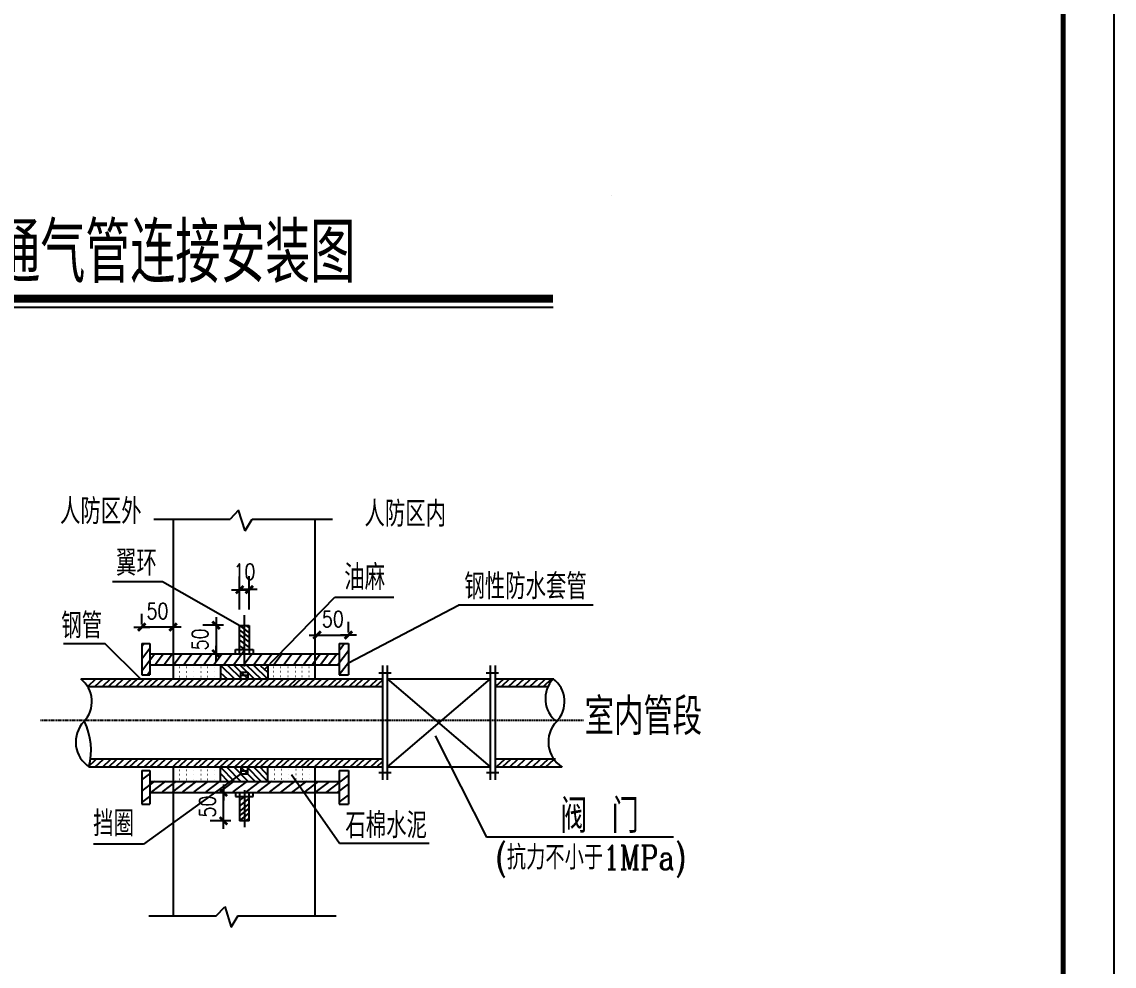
# Model space of a CAD drawing. Header units: inches. Extents: x 1616582 to 1832874, y -153958 to -93201.
# Drawn here: x 1664481 to 1680868, y -126186 to -112018 of the extents above; entities that cross this region are included whole.
import ezdxf

# ---------------------------------------------------------------- set-up
doc = ezdxf.new("R2010")
doc.units = ezdxf.units.IN
doc.header["$LTSCALE"] = 35
doc.header["$MEASUREMENT"] = 0
doc.linetypes.add('HIDDENX2', pattern=[0.75, 0.5, -0.25])
for name, color, linetype in [('0P', 7, 'Continuous'), ('HZ', 3, 'Continuous'), ('图框', 135, 'Continuous')]:
    doc.layers.add(name, color=color, linetype=linetype)
doc.styles.add('_TEL_DIM', font='scripts.shx', dxfattribs={"width": 0.8, "height": 3.5, "bigfont": 'HZTXT.shx'})
doc.styles.add('DIM_FONT', font='SIMPLEX', dxfattribs={"width": 0.8})
doc.styles.add('HZTXT', font='txt', dxfattribs={"width": 0.8, "bigfont": 'HZTXT'})
doc.styles.add('HZTXT1', font='romant.shx', dxfattribs={"bigfont": 'HZTXT1.shx'})
doc.styles.get("Standard").update_dxf_attribs({"font": 'simp1.shx', "bigfont": '@extfont2.shx'})
doc.styles.add('STY53', font='COMPLEX', dxfattribs={"width": 0.6, "bigfont": 'HZTXT'})
doc.dimstyles.get("Standard").update_dxf_attribs({"dimscale": 2000, "dimtxt": 0.1, "dimasz": 0.18, "dimexe": 0.18, "dimexo": 0.0625, "dimgap": 0.09, "dimtad": 0, "dimtoh": 1, "dimzin": 0, "dimtxsty": 'Standard', "dimcen": 0.09, "dimadec": 0, "dimazin": 0, "dimtfac": 1, "dimtdec": 3, "dimtmove": 0, "dimatfit": 3, "dimfxl": 0, "dimtolj": 1, "dimtzin": 0, "dimlwd": 0, "dimlwe": 0, "dimarcsym": 0})

# ---------------------------------------------------------------- blocks, each defined once
blk = doc.blocks.new('_DIMX')
blk.add_line((-150, 0), (150, 0))
at = {"const_width": 50}
blk.add_lwpolyline([(-70, -70), (70, 70)], dxfattribs=at)
blk = doc.blocks.new('*U10')
at = {"color": 0, "linetype": 'ByBlock', "ltscale": 8, "transparency": 16777216}
for p, q in [((1667505, -123577), (1667505, -123576)), ((1667505, -124006), (1667505, -123578)), ((1667617, -124006), (1667305, -124006)), ((1667505, -124006), (1667505, -124007))]:
    blk.add_line(p, q, dxfattribs=at)
at = {"layer": 'DEFPOINTS', "color": 0, "linetype": 'ByBlock', "ltscale": 8, "transparency": 16777216}
for p in [(1667505, -123578), (1667857, -123578), (1667857, -124006)]:
    blk.add_point(p, dxfattribs=at)
at = {"color": 0, "linetype": 'ByBlock', "ltscale": 8, "transparency": 16777216, "xscale": 0.8, "yscale": 0.8, "zscale": 0.8}
for p, rotation in [((1667505, -123578), 270), ((1667505, -124006), 90)]:
    blk.add_blockref('_DIMX', p, dxfattribs=dict(at, rotation=rotation))
at = {"color": 7, "linetype": 'ByBlock', "ltscale": 8, "transparency": 16777216, "insert": (1667265, -123792), "char_height": 240, "width": 0.000000001, "attachment_point": 5, "rotation": 90, "style": 'DIM_FONT'}
blk.add_mtext('\\A1;50', dxfattribs=at)
blk = doc.blocks.new('*U9')
at = {"color": 0, "linetype": 'ByBlock', "ltscale": 8, "transparency": 16777216}
for p, q in [((1667748, -120836), (1667748, -120338)), ((1667893, -120836), (1667892, -120337)), ((1667747, -120538), (1667746, -120538)), ((1667892, -120537), (1667748, -120538)), ((1667892, -120537), (1667748, -120538)), ((1667893, -120537), (1667894, -120537))]:
    blk.add_line(p, q, dxfattribs=at)
at = {"layer": 'DEFPOINTS', "color": 0, "linetype": 'ByBlock', "ltscale": 8, "transparency": 16777216}
for p in [(1667748, -120538), (1667748, -121076), (1667893, -121076)]:
    blk.add_point(p, dxfattribs=at)
at = {"color": 0, "linetype": 'ByBlock', "ltscale": 8, "transparency": 16777216, "xscale": 0.8, "yscale": 0.8, "zscale": 0.8}
for p, rotation in [((1667748, -120538), 0.03865189573287905), ((1667892, -120537), 180.0386518957329)]:
    blk.add_blockref('_DIMX', p, dxfattribs=dict(at, rotation=rotation))
at = {"color": 7, "linetype": 'ByBlock', "ltscale": 8, "transparency": 16777216, "insert": (1667820, -120268), "char_height": 240, "width": 0.000000001, "attachment_point": 5, "rotation": 0.0387, "style": 'DIM_FONT'}
blk.add_mtext('\\A1;10', dxfattribs=at)
blk = doc.blocks.new('*U8')
at = {"color": 0, "linetype": 'ByBlock', "ltscale": 8, "transparency": 16777216}
for p, q in [((1667506, -121071), (1667194, -121071)), ((1667394, -121070), (1667394, -121069)), ((1667394, -121071), (1667394, -121498)), ((1667394, -121499), (1667394, -121500))]:
    blk.add_line(p, q, dxfattribs=at)
at = {"layer": 'DEFPOINTS', "color": 0, "linetype": 'ByBlock', "ltscale": 8, "transparency": 16777216}
for p in [(1667746, -121071), (1667394, -121498), (1667746, -121498)]:
    blk.add_point(p, dxfattribs=at)
at = {"color": 0, "linetype": 'ByBlock', "ltscale": 8, "transparency": 16777216, "xscale": 0.8, "yscale": 0.8, "zscale": 0.8}
for p, rotation in [((1667394, -121071), 270), ((1667394, -121498), 90)]:
    blk.add_blockref('_DIMX', p, dxfattribs=dict(at, rotation=rotation))
at = {"color": 7, "linetype": 'ByBlock', "ltscale": 8, "transparency": 16777216, "insert": (1667154, -121284), "char_height": 240, "width": 0.000000001, "attachment_point": 5, "rotation": 90, "style": 'DIM_FONT'}
blk.add_mtext('\\A1;50', dxfattribs=at)
blk = doc.blocks.new('*U7')
at = {"color": 0, "linetype": 'ByBlock', "ltscale": 8, "transparency": 16777216}
for p, q in [((1666280, -121061), (1666280, -120898)), ((1666279, -121098), (1666278, -121098)), ((1666750, -121098), (1666280, -121098)), ((1666751, -121098), (1666751, -121098))]:
    blk.add_line(p, q, dxfattribs=at)
at = {"layer": 'DEFPOINTS', "color": 0, "linetype": 'ByBlock', "ltscale": 8, "transparency": 16777216}
for p in [(1666280, -121098), (1666280, -121301), (1666750, -121301)]:
    blk.add_point(p, dxfattribs=at)
at = {"color": 0, "linetype": 'ByBlock', "ltscale": 8, "transparency": 16777216, "xscale": 0.8, "yscale": 0.8, "zscale": 0.8}
blk.add_blockref('_DIMX', (1666280, -121098), dxfattribs=at)
at = {"color": 0, "linetype": 'ByBlock', "ltscale": 8, "transparency": 16777216, "xscale": 0.8, "yscale": 0.8, "zscale": 0.8, "rotation": 180}
blk.add_blockref('_DIMX', (1666750, -121098), dxfattribs=at)
at = {"color": 7, "linetype": 'ByBlock', "ltscale": 8, "transparency": 16777216, "insert": (1666515, -120858), "char_height": 240, "width": 0.000000001, "attachment_point": 5, "style": 'DIM_FONT'}
blk.add_mtext('\\A1;50', dxfattribs=at)
blk = doc.blocks.new('*U6')
at = {"color": 0, "linetype": 'ByBlock', "ltscale": 8, "transparency": 16777216}
for p, q in [((1669381, -121181), (1669381, -121018)), ((1668911, -121218), (1668910, -121218)), ((1668911, -121218), (1669381, -121218)), ((1669382, -121218), (1669383, -121218))]:
    blk.add_line(p, q, dxfattribs=at)
at = {"layer": 'DEFPOINTS', "color": 0, "linetype": 'ByBlock', "ltscale": 8, "transparency": 16777216}
for p in [(1669381, -121218), (1668911, -121421), (1669381, -121421)]:
    blk.add_point(p, dxfattribs=at)
at = {"color": 0, "linetype": 'ByBlock', "ltscale": 8, "transparency": 16777216, "xscale": 0.8, "yscale": 0.8, "zscale": 0.8}
blk.add_blockref('_DIMX', (1668911, -121218), dxfattribs=at)
at = {"color": 0, "linetype": 'ByBlock', "ltscale": 8, "transparency": 16777216, "xscale": 0.8, "yscale": 0.8, "zscale": 0.8, "rotation": 180}
blk.add_blockref('_DIMX', (1669381, -121218), dxfattribs=at)
at = {"color": 7, "linetype": 'ByBlock', "ltscale": 8, "transparency": 16777216, "insert": (1669146, -120978), "char_height": 240, "width": 0.000000001, "attachment_point": 5, "style": 'DIM_FONT'}
blk.add_mtext('\\A1;50', dxfattribs=at)

msp = doc.modelspace()

# ---------------------------------------------------------------- linework, layer by layer
for p, q in [((1667732.1031, -119345.26258), (1667603.56573, -119481.26927)), ((1667830.39657, -119655.05558), (1667732.1031, -119345.26258)), ((1666460.98156, -119479.20712), (1667605.51462, -119479.20712)), ((1666750.26593, -119479.20712), (1666750.26593, -121874.58186)), ((1667830.39657, -119652.04722), (1667936.25097, -119478.2609)), ((1667830.39657, -119655.05558), (1667936.25097, -119481.26927)), ((1667935.67462, -119479.20712), (1669142.98156, -119479.20712)), ((1668875.26593, -119479.20712), (1668875.26593, -121874.58186)), ((1667744.83313, -121073.88411), (1667892.58704, -121186.10132)), ((1667745.68907, -121498.99227), (1667745.68907, -121074.34781)), ((1667746.58485, -121074.54167), (1667893.24752, -121074.54167)), ((1667841.99093, -121074.30522), (1667892.99093, -121108.30522)), ((1667892.35174, -121074.34781), (1667892.35174, -121498.99227)), ((1667744.83313, -121144.75814), (1667892.58704, -121256.97535)), ((1667744.83313, -121213.26686), (1667892.58704, -121325.48406)), ((1666313.47633, -121346.79917), (1666280.66513, -121390.25506)), ((1666399.66513, -121421.34877), (1666280.66513, -121578.95506)), ((1667744.83313, -121294.01686), (1667892.58704, -121406.23406)), ((1667745.09093, -121377.75522), (1667826.69093, -121437.25522)), ((1669323.59464, -121346.79917), (1669241.21513, -121455.90446)), ((1666476.86505, -121498.09917), (1666280.66513, -121757.95078)), ((1666606.06505, -121498.09917), (1666481.70052, -121662.81037)), ((1666740.36505, -121498.09917), (1666614.4761, -121664.82934)), ((1666885.71505, -121498.09917), (1666759.8261, -121664.82934)), ((1667035.62206, -121498.09917), (1666909.73311, -121664.82934)), ((1667185.52907, -121498.09917), (1667059.64012, -121664.82934)), ((1667335.43608, -121498.09917), (1667209.54713, -121664.82934)), ((1667485.34309, -121498.09917), (1667359.45414, -121664.82934)), ((1667635.2501, -121498.09917), (1667509.36115, -121664.82934)), ((1667818.43017, -121454.03158), (1667659.26816, -121664.82934)), ((1667684.16018, -121436.79952), (1667950.47229, -121436.79952)), ((1667684.16018, -121498.69085), (1667684.16018, -121436.79952)), ((1667935.06412, -121498.09917), (1667809.17517, -121664.82934)), ((1667950.47229, -121436.79952), (1667950.47229, -121498.69085)), ((1668084.97113, -121498.09917), (1667959.08218, -121664.82934)), ((1668234.87814, -121498.09917), (1668108.98919, -121664.82934)), ((1668384.78515, -121498.09917), (1668258.8962, -121664.82934)), ((1668534.69216, -121498.09917), (1668408.80321, -121664.82934)), ((1668684.59917, -121498.09917), (1668558.71022, -121664.82934)), ((1668834.50618, -121498.09917), (1668708.61723, -121664.82934)), ((1668962.85618, -121498.09917), (1668836.96723, -121664.82934)), ((1669085.25618, -121498.09917), (1668959.36723, -121664.82934)), ((1669209.35618, -121498.09917), (1669083.46723, -121664.82934)), ((1669379.76513, -121455.90446), (1669222.01723, -121664.82934)), ((1666839.74616, -121700.11531), (1666843.82616, -121700.11531)), ((1666947.20992, -121700.11531), (1666951.28992, -121700.11531)), ((1667058.91546, -121700.11531), (1667062.99546, -121700.11531)), ((1667166.37921, -121700.11531), (1667170.45921, -121700.11531)), ((1667266.77279, -121700.11531), (1667270.85279, -121700.11531)), ((1667374.23655, -121700.11531), (1667378.31655, -121700.11531)), ((1667458.64093, -121668.45522), (1667669.44093, -121875.00522)), ((1667459.08829, -121666.02798), (1667459.08829, -121876.58166)), ((1667564.04093, -121670.15522), (1667774.84093, -121876.70522)), ((1667662.64093, -121667.60522), (1667873.44093, -121874.15522)), ((1667756.99093, -121667.60522), (1667967.79093, -121874.15522)), ((1667853.04093, -121667.60522), (1668063.84093, -121874.15522)), ((1667954.19093, -121667.60522), (1668164.99093, -121874.15522)), ((1668060.44093, -121677.80522), (1668161.59093, -121769.60522)), ((1668170.77205, -121666.02798), (1668170.77205, -121876.58166)), ((1668253.49762, -121698.36274), (1668257.57762, -121698.36274)), ((1668360.96137, -121698.36274), (1668365.04137, -121698.36274)), ((1668472.66691, -121698.36274), (1668476.74691, -121698.36274)), ((1668580.13067, -121698.36274), (1668584.21067, -121698.36274)), ((1668680.52425, -121698.36274), (1668684.60425, -121698.36274)), ((1668787.988, -121698.36274), (1668792.068, -121698.36274)), ((1669379.76513, -121633.77441), (1669242.9614, -121814.96037)), ((1665474.06202, -121984.65522), (1665592.21202, -121875.00522)), ((1665580.31202, -121984.65522), (1665698.46202, -121875.00522)), ((1665694.21202, -121984.65522), (1665812.36202, -121875.00522)), ((1665783.46202, -121984.65522), (1665901.61202, -121875.00522)), ((1665889.71202, -121984.65522), (1666007.86202, -121875.00522)), ((1666007.9098, -121984.65522), (1666126.0598, -121875.00522)), ((1666097.1598, -121984.65522), (1666215.3098, -121875.00522)), ((1666203.4098, -121984.65522), (1666321.5598, -121875.00522)), ((1666317.3098, -121984.65522), (1666435.4598, -121875.00522)), ((1666399.66513, -121771.45989), (1666366.82027, -121814.96037)), ((1666406.5598, -121984.65522), (1666524.7098, -121875.00522)), ((1666512.8098, -121984.65522), (1666630.9598, -121875.00522)), ((1666623.3098, -121984.65522), (1666741.4598, -121875.00522)), ((1666748.89093, -121984.65522), (1666867.04093, -121875.00522)), ((1666838.14093, -121984.65522), (1666956.29093, -121875.00522)), ((1666839.74616, -121768.44805), (1666843.82616, -121768.44805)), ((1666839.74616, -121839.18971), (1666843.82616, -121839.18971)), ((1666944.39093, -121984.65522), (1667062.54093, -121875.00522)), ((1666947.20992, -121768.44805), (1666951.28992, -121768.44805)), ((1666947.20992, -121839.18971), (1666951.28992, -121839.18971)), ((1667058.29093, -121984.65522), (1667176.44093, -121875.00522)), ((1667058.91546, -121768.44805), (1667062.99546, -121768.44805)), ((1667058.91546, -121839.18971), (1667062.99546, -121839.18971)), ((1667147.54093, -121984.65522), (1667265.69093, -121875.00522)), ((1667166.37921, -121768.44805), (1667170.45921, -121768.44805)), ((1667166.37921, -121839.18971), (1667170.45921, -121839.18971)), ((1667253.79093, -121984.65522), (1667371.94093, -121875.00522)), ((1667266.77279, -121768.44805), (1667270.85279, -121768.44805)), ((1667266.77279, -121839.18971), (1667270.85279, -121839.18971)), ((1667364.29093, -121984.65522), (1667482.44093, -121875.00522)), ((1667374.23655, -121768.44805), (1667378.31655, -121768.44805)), ((1667374.23655, -121839.18971), (1667378.31655, -121839.18971)), ((1667453.54093, -121984.65522), (1667571.69093, -121875.00522)), ((1667458.64093, -121783.20522), (1667559.79093, -121875.00522)), ((1667559.79093, -121984.65522), (1667677.94093, -121875.00522)), ((1667673.69093, -121984.65522), (1667791.84093, -121875.00522)), ((1667762.94093, -121984.65522), (1667881.09093, -121875.00522)), ((1667767.46631, -121774.36273), (1667872.0912, -121774.36273)), ((1667767.46631, -121868.32919), (1667767.46631, -121774.36273)), ((1667767.46631, -121818.03727), (1667872.0912, -121818.03727)), ((1667869.19093, -121984.65522), (1667987.34093, -121875.00522)), ((1667872.0912, -121774.36273), (1667872.0912, -121868.32919)), ((1667978.84093, -121984.65522), (1668096.99093, -121875.00522)), ((1668068.09093, -121984.65522), (1668186.24093, -121875.00522)), ((1668174.34093, -121984.65522), (1668292.49093, -121875.00522)), ((1668253.49762, -121766.69548), (1668257.57762, -121766.69548)), ((1668253.49762, -121837.43714), (1668257.57762, -121837.43714)), ((1668288.24093, -121984.65522), (1668406.39093, -121875.00522)), ((1668360.96137, -121766.69548), (1668365.04137, -121766.69548)), ((1668360.96137, -121837.43714), (1668365.04137, -121837.43714)), ((1668377.49093, -121984.65522), (1668495.64093, -121875.00522)), ((1668472.66691, -121766.69548), (1668476.74691, -121766.69548)), ((1668472.66691, -121837.43714), (1668476.74691, -121837.43714)), ((1668483.74093, -121984.65522), (1668601.89093, -121875.00522)), ((1668553.44093, -121984.65522), (1668671.59093, -121875.00522)), ((1668580.13067, -121766.69548), (1668584.21067, -121766.69548)), ((1668580.13067, -121837.43714), (1668584.21067, -121837.43714)), ((1668652.18312, -121984.65522), (1668770.33312, -121875.00522)), ((1668680.52425, -121766.69548), (1668684.60425, -121766.69548)), ((1668680.52425, -121837.43714), (1668684.60425, -121837.43714)), ((1668758.43312, -121984.65522), (1668876.58312, -121875.00522)), ((1668787.988, -121766.69548), (1668792.068, -121766.69548)), ((1668787.988, -121837.43714), (1668792.068, -121837.43714)), ((1668861.19306, -121984.65522), (1668979.34306, -121875.00522)), ((1668967.44306, -121984.65522), (1669085.59306, -121875.00522)), ((1669081.34306, -121984.65522), (1669199.49306, -121875.00522)), ((1669170.59306, -121984.65522), (1669288.74306, -121875.00522)), ((1669276.84306, -121984.65522), (1669394.99306, -121875.00522)), ((1669395.04084, -121984.65522), (1669513.19084, -121875.00522)), ((1669484.29084, -121984.65522), (1669602.44084, -121875.00522)), ((1669590.54084, -121984.65522), (1669708.69084, -121875.00522)), ((1669704.44084, -121984.65522), (1669822.59084, -121875.00522)), ((1669793.69084, -121984.65522), (1669892.51781, -121892.93811)), ((1671591.47912, -121984.65522), (1671709.62912, -121875.00522)), ((1671680.72912, -121984.65522), (1671798.87912, -121875.00522)), ((1671786.97912, -121984.65522), (1671905.12912, -121875.00522)), ((1671897.47912, -121984.65522), (1672015.62912, -121875.00522)), ((1672000.51819, -121984.65522), (1672118.66819, -121875.00522)), ((1672106.76819, -121984.65522), (1672224.91819, -121875.00522)), ((1672220.66819, -121984.65522), (1672338.81819, -121875.00522)), ((1672309.91819, -121984.65522), (1672428.06819, -121875.00522)), ((1665474.06202, -123194.20365), (1665592.21202, -123084.55365)), ((1665580.31202, -123194.20365), (1665698.46202, -123084.55365)), ((1665694.21202, -123194.20365), (1665812.36202, -123084.55365)), ((1665783.46202, -123194.20365), (1665901.61202, -123084.55365)), ((1665889.71202, -123194.20365), (1666007.86202, -123084.55365)), ((1666007.9098, -123194.20365), (1666126.0598, -123084.55365)), ((1666097.1598, -123194.20365), (1666215.3098, -123084.55365)), ((1666203.4098, -123194.20365), (1666321.5598, -123084.55365)), ((1666317.3098, -123194.20365), (1666435.4598, -123084.55365)), ((1666406.5598, -123194.20365), (1666524.7098, -123084.55365)), ((1666512.8098, -123194.20365), (1666630.9598, -123084.55365)), ((1666623.3098, -123194.20365), (1666741.4598, -123084.55365)), ((1666750.26593, -123196.22617), (1666750.26593, -125429.20712)), ((1666754.75423, -123186.36803), (1666872.90423, -123076.71803)), ((1666844.00423, -123186.36803), (1666962.15423, -123076.71803)), ((1666950.25423, -123186.36803), (1667068.40423, -123076.71803)), ((1667064.15423, -123186.36803), (1667182.30423, -123076.71803)), ((1667153.40423, -123186.36803), (1667271.55423, -123076.71803)), ((1667259.65423, -123186.36803), (1667377.80423, -123076.71803)), ((1667371.74473, -123191.11091), (1667489.89473, -123081.46091)), ((1667459.08829, -123411.4937), (1667459.08829, -123200.94001)), ((1667460.99473, -123191.11091), (1667579.14473, -123081.46091)), ((1667461.19093, -123202.51646), (1667665.19093, -123410.76646)), ((1667558.09093, -123202.51646), (1667762.09093, -123410.76646)), ((1667567.24473, -123191.11091), (1667685.39473, -123081.46091)), ((1667667.74093, -123202.51646), (1667871.74093, -123410.76646)), ((1667681.14473, -123191.11091), (1667799.29473, -123081.46091)), ((1667767.46631, -123204.46587), (1667767.46631, -123298.43233)), ((1667770.39473, -123191.11091), (1667888.54473, -123081.46091)), ((1667770.59093, -123204.21646), (1667974.59093, -123412.46646)), ((1667860.69093, -123199.96646), (1668064.69093, -123408.21646)), ((1667872.0912, -123298.43233), (1667872.0912, -123204.46587)), ((1667876.64473, -123191.11091), (1667994.79473, -123081.46091)), ((1667961.84093, -123199.96646), (1668165.84093, -123408.21646)), ((1667979.24304, -123191.11091), (1668097.39304, -123081.46091)), ((1668060.44093, -123205.06646), (1668168.39093, -123318.96646)), ((1668068.49304, -123191.11091), (1668186.64304, -123081.46091)), ((1668170.77205, -123411.4937), (1668170.77205, -123200.94001)), ((1668174.74304, -123191.11091), (1668292.89304, -123081.46091)), ((1668288.64304, -123191.11091), (1668406.79304, -123081.46091)), ((1668377.89304, -123191.11091), (1668496.04304, -123081.46091)), ((1668484.14304, -123191.11091), (1668602.29304, -123081.46091)), ((1668586.74135, -123191.11091), (1668704.89135, -123081.46091)), ((1668675.99135, -123191.11091), (1668794.14135, -123081.46091)), ((1668753.76477, -123191.11091), (1668871.91477, -123081.46091)), ((1668875.26593, -123196.22617), (1668875.26593, -125429.20712)), ((1668878.6565, -123191.89508), (1668996.8065, -123082.24508)), ((1668984.9065, -123191.89508), (1669103.0565, -123082.24508)), ((1669098.8065, -123191.89508), (1669216.9565, -123082.24508)), ((1669188.0565, -123191.89508), (1669306.2065, -123082.24508)), ((1669294.3065, -123191.89508), (1669412.4565, -123082.24508)), ((1669412.50428, -123191.89508), (1669530.65428, -123082.24508)), ((1669501.75428, -123191.89508), (1669619.90428, -123082.24508)), ((1669608.00428, -123191.89508), (1669726.15428, -123082.24508)), ((1669721.90428, -123191.89508), (1669840.05428, -123082.24508)), ((1669811.15428, -123191.89508), (1669892.51781, -123116.38504)), ((1671608.94256, -123191.89508), (1671727.09256, -123082.24508)), ((1671698.19256, -123191.89508), (1671816.34256, -123082.24508)), ((1671804.44256, -123191.89508), (1671922.59256, -123082.24508)), ((1671914.94256, -123191.89508), (1672033.09256, -123082.24508)), ((1672033.61343, -123196.98366), (1672151.76343, -123087.33366)), ((1672139.86343, -123196.98366), (1672258.01343, -123087.33366)), ((1672253.76343, -123196.98366), (1672371.91343, -123087.33366)), ((1672343.01343, -123196.98366), (1672461.16343, -123087.33366)), ((1666280.66513, -123392.59061), (1666399.66513, -123302.74014)), ((1666839.74616, -123242.97664), (1666843.82616, -123242.97664)), ((1666839.74616, -123311.30937), (1666843.82616, -123311.30937)), ((1666839.74616, -123382.05103), (1666843.82616, -123382.05103)), ((1666947.20992, -123242.97664), (1666951.28992, -123242.97664)), ((1666947.20992, -123311.30937), (1666951.28992, -123311.30937)), ((1666947.20992, -123382.05103), (1666951.28992, -123382.05103)), ((1667058.91546, -123242.97664), (1667062.99546, -123242.97664)), ((1667058.91546, -123311.30937), (1667062.99546, -123311.30937)), ((1667058.91546, -123382.05103), (1667062.99546, -123382.05103)), ((1667166.37921, -123242.97664), (1667170.45921, -123242.97664)), ((1667166.37921, -123311.30937), (1667170.45921, -123311.30937)), ((1667166.37921, -123382.05103), (1667170.45921, -123382.05103)), ((1667266.77279, -123242.97664), (1667270.85279, -123242.97664)), ((1667266.77279, -123311.30937), (1667270.85279, -123311.30937)), ((1667266.77279, -123382.05103), (1667270.85279, -123382.05103)), ((1667374.23655, -123242.97664), (1667378.31655, -123242.97664)), ((1667374.23655, -123311.30937), (1667378.31655, -123311.30937)), ((1667374.23655, -123382.05103), (1667378.31655, -123382.05103)), ((1667461.19093, -123296.86646), (1667569.14093, -123410.76646)), ((1667767.46631, -123254.75779), (1667872.0912, -123254.75779)), ((1667767.46631, -123298.43233), (1667872.0912, -123298.43233)), ((1668264.88705, -123237.32518), (1668268.96705, -123237.32518)), ((1668264.88705, -123305.65792), (1668268.96705, -123305.65792)), ((1668264.88705, -123376.39957), (1668268.96705, -123376.39957)), ((1668372.35081, -123237.32518), (1668376.43081, -123237.32518)), ((1668372.35081, -123305.65792), (1668376.43081, -123305.65792)), ((1668372.35081, -123376.39957), (1668376.43081, -123376.39957)), ((1668484.05634, -123237.32518), (1668488.13634, -123237.32518)), ((1668484.05634, -123305.65792), (1668488.13634, -123305.65792)), ((1668484.05634, -123376.39957), (1668488.13634, -123376.39957)), ((1668591.5201, -123237.32518), (1668595.6001, -123237.32518)), ((1668591.5201, -123305.65792), (1668595.6001, -123305.65792)), ((1668591.5201, -123376.39957), (1668595.6001, -123376.39957)), ((1668691.91368, -123237.32518), (1668695.99368, -123237.32518)), ((1668691.91368, -123305.65792), (1668695.99368, -123305.65792)), ((1668691.91368, -123376.39957), (1668695.99368, -123376.39957)), ((1668799.37744, -123237.32518), (1668803.45744, -123237.32518)), ((1668799.37744, -123305.65792), (1668803.45744, -123305.65792)), ((1668799.37744, -123376.39957), (1668803.45744, -123376.39957)), ((1669046.34791, -123579.4225), (1669379.76513, -123327.67716)), ((1666280.66513, -123560.89061), (1666477.81804, -123412.0311)), ((1666431.07027, -123571.19311), (1666641.86804, -123412.0311)), ((1666589.17027, -123571.19311), (1666799.96804, -123412.0311)), ((1666744.72027, -123571.19311), (1666955.51804, -123412.0311)), ((1666894.62088, -123571.19311), (1667105.41864, -123412.0311)), ((1667067.94349, -123571.19311), (1667278.74126, -123412.0311)), ((1667245.95049, -123571.19311), (1667456.74825, -123412.0311)), ((1667456.74825, -123571.19311), (1667667.54602, -123412.0311)), ((1667653.49277, -123571.19311), (1667864.29053, -123412.0311)), ((1667850.2374, -123571.19311), (1668061.03516, -123412.0311)), ((1668018.87551, -123571.19311), (1668229.67328, -123412.0311)), ((1668201.56689, -123571.19311), (1668412.36466, -123412.0311)), ((1668359.30593, -123579.4225), (1668581.00289, -123412.0311)), ((1668532.62855, -123579.4225), (1668754.32551, -123412.0311)), ((1668713.99791, -123579.4225), (1668932.14514, -123414.71131)), ((1668882.29791, -123579.4225), (1669100.44514, -123414.71131)), ((1669213.79791, -123579.4225), (1669379.76513, -123454.10961)), ((1666280.66513, -123730.89061), (1666399.66513, -123641.04014)), ((1667684.16018, -123578.83082), (1667684.16018, -123640.72215)), ((1667684.16018, -123640.72215), (1667950.47229, -123640.72215)), ((1667744.83313, -123783.50482), (1667892.58704, -123671.28761)), ((1667745.09093, -123699.76646), (1667826.69093, -123640.26646)), ((1667745.68907, -123578.5294), (1667745.68907, -124003.17387)), ((1667892.35174, -124003.17387), (1667892.35174, -123578.5294)), ((1667950.47229, -123640.72215), (1667950.47229, -123578.83082)), ((1669241.21513, -123726.76938), (1669379.76513, -123622.15776)), ((1667744.83313, -123864.25482), (1667892.58704, -123752.03761)), ((1667744.83313, -123932.76353), (1667892.58704, -123820.54632)), ((1667744.83313, -124003.63756), (1667892.58704, -123891.42036)), ((1667746.58485, -124002.98), (1667893.24752, -124002.98)), ((1667841.99093, -124003.21646), (1667892.99093, -123969.21646)), ((1667395.60047, -125430.12084), (1667524.13784, -125294.11415)), ((1667523.6119, -125292.21584), (1667621.90537, -125602.00885)), ((1666383.98156, -125429.20712), (1667396.46401, -125429.20712)), ((1667621.90537, -125602.00885), (1667727.75977, -125428.22253)), ((1667727.16005, -125429.20712), (1669193.98156, -125429.20712))]:
    msp.add_line(p, q)
at = {"color": 3}
for p, q in [((1666591.43288, -120420.59435), (1665842.21282, -120420.59435)), ((1667753.48853, -121077.6298), (1666591.43288, -120420.59435)), ((1668120.45347, -121734.66525), (1669175.47774, -120649.79275)), ((1669175.47774, -120649.79275), (1670062.30966, -120649.79275)), ((1673052.61513, -120767.55235), (1671031.93283, -120767.55235)), ((1667816.87805, -120917.37286), (1667817.39903, -121689.63993)), ((1665730.68197, -121352.40113), (1665105.23248, -121352.40113)), ((1666255.0483, -121872.18424), (1665730.68197, -121352.40113)), ((1667767.46631, -123298.43233), (1666303.9401, -124355.65994)), ((1668524.18951, -123309.59614), (1669246.00558, -124342.85153)), ((1667818.65141, -123546.12192), (1667819.02397, -124098.38005)), ((1666303.9401, -124355.65994), (1665558.12917, -124355.65994)), ((1669246.00558, -124342.85153), (1670592.0951, -124342.85153)), ((1674256.84251, -124250.34881), (1671451.45757, -124250.34881))]:
    msp.add_line(p, q, dxfattribs=at)
at = {"linetype": 'Continuous'}
for p, q in [((1669379.76513, -121633.77441), (1671031.93283, -120767.55235)), ((1670683.36912, -122732.20763), (1671451.45757, -124250.34881))]:
    msp.add_line(p, q, dxfattribs=at)
at = {"color": 2}
for p, q in [((1666280.66513, -121346.79917), (1666399.66513, -121346.79917)), ((1666280.66513, -121346.79917), (1666280.66513, -121814.96037)), ((1666399.66513, -121346.79917), (1666399.66513, -121814.96037)), ((1669241.21513, -121346.79917), (1669379.76513, -121346.79917)), ((1669241.21513, -121346.79917), (1669241.21513, -121814.96037)), ((1669379.76513, -121346.79917), (1669379.76513, -121814.96037)), ((1666399.66513, -121498.09917), (1669241.21513, -121498.09917)), ((1666399.66513, -121662.81037), (1669241.21513, -121662.81037)), ((1665373.97665, -121874.58186), (1669892.51781, -121874.58186)), ((1666280.66513, -121814.96037), (1666399.66513, -121814.96037)), ((1669241.21513, -121814.96037), (1669379.76513, -121814.96037)), ((1671579.75204, -121874.58186), (1672464.132, -121874.58186)), ((1665473.43287, -121988.31632), (1669892.51781, -121988.31632)), ((1671579.75204, -121988.31632), (1672375.24968, -121988.31632)), ((1665490.02984, -123196.22617), (1669892.51781, -123196.22617)), ((1665499.95891, -123075.60808), (1669892.51781, -123075.60808)), ((1671579.75204, -123075.60808), (1672486.44784, -123075.60808)), ((1671579.75204, -123196.22617), (1672580.18519, -123196.22617)), ((1666280.66513, -123248.06037), (1666280.66513, -123757.9225)), ((1666280.66513, -123248.06037), (1666399.66513, -123248.06037)), ((1666399.66513, -123248.06037), (1666399.66513, -123757.9225)), ((1669241.21513, -123248.06037), (1669379.76513, -123248.06037)), ((1669241.21513, -123248.06037), (1669241.21513, -123757.9225)), ((1669379.76513, -123248.06037), (1669379.76513, -123757.9225)), ((1666399.66513, -123414.71131), (1669241.21513, -123414.71131)), ((1666399.66513, -123579.4225), (1669241.21513, -123579.4225)), ((1666280.66513, -123757.9225), (1666399.66513, -123757.9225)), ((1669241.21513, -123757.9225), (1669379.76513, -123757.9225))]:
    msp.add_line(p, q, dxfattribs=at)
at = {"color": 1, "linetype": 'Continuous'}
for p, q in [((1669892.51781, -121674.20121), (1669892.51781, -123392.23611)), ((1669961.15687, -121674.20121), (1669961.15687, -123392.23611)), ((1671504.24926, -121674.20121), (1671504.24926, -123392.23611)), ((1671579.75204, -121674.20121), (1671579.75204, -123392.23611)), ((1669838.35738, -121783.94967), (1670023.68279, -121783.94967)), ((1671506.28698, -121873.12031), (1669961.15687, -123196.22617)), ((1669961.15687, -121874.58186), (1671506.28698, -123196.96101)), ((1671444.51195, -121783.94967), (1671629.83736, -121783.94967)), ((1669838.35738, -123279.27254), (1670023.68279, -123279.27254)), ((1671451.37599, -123279.27254), (1671636.70139, -123279.27254))]:
    msp.add_line(p, q, dxfattribs=at)
at = {"color": 2, "linetype": 'Continuous'}
for p, q in [((1669961.15687, -121874.58186), (1671504.24926, -121874.86522)), ((1669961.15687, -123196.22617), (1671504.24926, -123195.21706))]:
    msp.add_line(p, q, dxfattribs=at)
at = {"color": 3, "linetype": 'HIDDENX2'}
msp.add_line((1664758.84799, -122493.5034), (1672906.98156, -122493.5034), dxfattribs=at)
for centre, radius, start, end in [((1665099.09278, -122218.0101), 432.97753, 316.305856497, 52.376508898), ((1672780.13061, -122172.21093), 444.68618, 137.836851778, 231.696828297), ((1672189.24813, -122218.0101), 432.97753, 316.305856497, 52.376508898), ((1665735.37383, -122823.57672), 446.16285, 136.867018, 237.392525724), ((1664541.04933, -122945.4354), 978.67039, 345.251782506, 25.954404709), ((1672825.52918, -122823.57672), 446.16285, 136.867018, 237.392525724)]:
    msp.add_arc(centre, radius, start, end)
at = {"layer": 'HZ'}
msp.add_lwpolyline([(1655864.42052, -116169.60753, 120, 120, 0), (1672449.5907, -116169.60753, 120, 120, 0)], format="xyseb", dxfattribs=at)
msp.add_lwpolyline([(1655864.42052, -116299.6238), (1672449.5907, -116299.6238)], dxfattribs=at)
at = {"layer": '图框', "ltscale": 6}
msp.add_lwpolyline([(1616581.79582, -138606.15585), (1680867.83582, -138606.15585), (1680867.83582, -93200.79585), (1616581.79582, -93200.79585)], close=True, dxfattribs=at)
msp.add_lwpolyline([(1618492.79582, -137841.75585, 76.44, 76.44, 0), (1680103.43582, -137841.75585, 76.44, 76.44, 0), (1680103.43582, -93965.19585, 76.44, 76.44, 0), (1618492.79582, -93965.19585, 76.44, 76.44, 0)], format="xyseb", close=True, dxfattribs=at)

# ---------------------------------------------------------------- texts
at = {"color": 3, "width": 0.8}
for s, height, style, p in [('人防区外', 382.5, 'HZTXT', (1665053.125, -119554.02344)), ('人防区内', 382.5, 'HZTXT', (1669621, -119591.92188)), ('翼环', 382.5, 'HZTXT', (1665893.875, -120328.125)), ('油麻', 382.5, 'HZTXT', (1669317.375, -120542.85938)), ('钢性防水套管', 382.5, 'HZTXT', (1671120.125, -120680.26562)), ('钢管', 382.5, 'HZTXT', (1665072.625, -121269.45312)), ('室内管段', 550.799988, 'HZTXT', (1672924, -122716.96875)), ('阀 门', 510, 'HZTXT', (1672556.875, -124187.13281)), ('挡圈', 382.5, 'HZTXT', (1665550.875, -124237.63281)), ('石棉水泥', 382.5, 'HZTXT', (1669334.25, -124265.875)), ('(抗力不小于1MPa)', 361.25, 'STY53', (1671583.125, -124735.875))]:
    msp.add_text(s, height=height, dxfattribs=dict(at, style=style)).set_placement(p)
at = {"ltscale": 8, "insert": (1673323.95622, -114614.67091), "char_height": 3.5, "attachment_point": 1, "style": '_TEL_DIM'}
msp.add_mtext_dynamic_manual_height_columns('{\\fSimSun|b0|i0|c134|p2;阿松大}', width=26930.7247636, gutter_width=17.5, heights=[0], dxfattribs=at)
at = {"layer": '0P', "style": 'HZTXT1', "width": 0.75}
msp.add_text(' 卫生间废水,污水立管与专用通气管连接安装图', height=900, dxfattribs=at).set_placement((1655201.625, -115932.73438))

# ---------------------------------------------------------------- dimensions: what is measured, and where the dimension line sits
at = {"color": 3, "linetype": 'Continuous'}
dim = msp.add_linear_dim(base=(1667747.96957, -120537.52168), p1=(1667892.83312, -121076.38417), p2=(1667748.33316, -121076.48165), angle=180.038651896, text='10', dimstyle='Standard', override={"dimscale": 1, "dimtxt": 0.18, "dimtih": 1, "dimdec": 4, "dimdsep": 46, "dimtdec": 4, "dimtofl": 0, "dimlwd": 65534, "dimlwe": 65534}, dxfattribs=at)
dim.commit()
dim.dimension.update_dxf_attribs({"geometry": '*U9', "text_midpoint": (1667820.08194, -120268.13189), "dimtype": 161})
for p1, p2, distance, picture, middle in [((1666749.86513, -121301.2288), (1666279.81513, -121301.2288), -203.15, '*U7', (1666514.84013, -120858.0788)), ((1668911.41513, -121421.0788), (1669381.46513, -121421.0788), 203.15, '*U6', (1669146.44013, -120977.9288))]:
    dim = msp.add_aligned_dim(p1=p1, p2=p2, distance=distance, text='50', dimstyle='Standard', override={"dimscale": 1, "dimtxt": 0.18, "dimtih": 1, "dimdec": 4, "dimdsep": 46, "dimtdec": 4, "dimtofl": 0, "dimlwd": 65534, "dimlwe": 65534})
    dim.commit()
    dim.dimension.update_dxf_attribs({"geometry": picture, "text_midpoint": middle})
for p1, p2, distance, picture, middle in [((1667746.26959, -121070.53189), (1667746.26959, -121498.08189), -351.9, '*U8', (1667154.36959, -121284.30689)), ((1667856.76959, -124005.58189), (1667856.76959, -123578.03189), 351.9, '*U10', (1667264.86959, -123791.80689))]:
    dim = msp.add_aligned_dim(p1=p1, p2=p2, distance=distance, text='50', dimstyle='Standard', override={"dimscale": 1, "dimtxt": 0.18, "dimtih": 1, "dimdec": 4, "dimdsep": 46, "dimtdec": 4, "dimtofl": 0, "dimlwd": 65534, "dimlwe": 65534}, dxfattribs=at)
    dim.commit()
    dim.dimension.update_dxf_attribs({"geometry": picture, "text_midpoint": middle})

doc.saveas('drawing.dxf')
